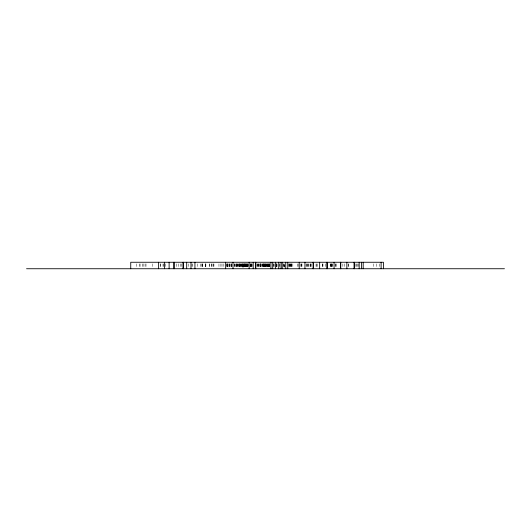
<?xml version="1.0" encoding="UTF-8"?>
<svg xmlns="http://www.w3.org/2000/svg" width="531" height="531" viewBox="0 0 531 531"><rect width="100%" height="100%" fill="white"/><g stroke="black" fill="none" stroke-linecap="round" stroke-linejoin="round"><path stroke-width="0.4" stroke-dasharray="2.65 1.99" d="M379.579 263.88L379.579 267.12M376.386 263.88L376.386 267.12M373.459 263.88L373.459 267.12M358.299 263.88L358.299 267.12M357.39 263.88L357.39 267.12M356.593 263.88L356.593 267.12M355.903 263.88L355.903 267.12M348.787 263.88L348.787 267.12M348.475 263.88L348.475 267.12M344.619 263.88L344.619 267.12M342.847 263.88L342.847 267.12M336.574 263.88L336.574 267.12M335.784 263.88L335.784 267.12M335.526 263.88L335.579 267.12M332.472 263.88L332.472 267.12M332.054 263.88L332.054 267.12M331.868 263.88L331.868 267.12M331.802 263.88L331.802 267.12M331.132 263.88L331.132 267.12M330.986 263.88L330.986 267.12M330.554 263.88L330.554 267.12M330.295 263.88L330.295 267.12M325.722 263.88L325.722 267.12M322.941 263.88L322.941 267.12M322.423 263.88L322.423 267.12M322.257 263.88L322.257 267.12M317.445 263.88L317.445 267.12M316.755 263.88L316.755 267.12M316.038 263.88L316.038 267.12M311.578 263.88L311.578 267.12M310.847 263.88L310.847 267.12M310.562 263.88L310.562 267.12M310.25 263.88L310.25 267.12M308.942 263.88L308.942 267.12M308.265 263.88L308.265 267.12M307.867 263.88L307.867 267.12M307.515 263.88L307.515 267.12M306.646 263.88L306.646 267.12M306.082 263.88L306.082 267.12M301.947 263.88L301.947 267.12M301.628 263.88L301.628 267.12M301.416 263.88L301.416 267.12M300.785 263.88L300.785 267.12M298.01 263.88L298.01 267.12M297.951 263.88L297.951 267.12M292.833 263.88L292.833 267.12M291.519 263.88L291.519 267.12M291.207 263.88L291.207 267.12M291.074 263.88L291.074 267.12M291.001 263.88L290.928 267.12M290.351 263.88L290.351 267.12M290.099 263.88L290.099 267.12M289.78 263.88L289.78 267.12M289.647 263.88L289.647 267.12M288.964 263.88L288.964 267.12M288.871 263.88L288.871 267.12M284.483 263.88L284.483 267.12M283.78 263.88L283.78 267.12M283.6 263.88L283.6 267.12M279.917 263.88L279.917 267.12M279.771 263.88L279.771 267.12M277.003 263.88L277.036 267.12M276.863 263.88L276.863 267.12M276.777 263.88L276.777 267.12M276.717 263.88L276.717 267.12M276.425 263.88L276.425 267.12M274.062 263.88L274.062 267.12M273.896 263.88L273.896 267.12M273.744 263.88L273.744 267.12M269.887 263.88L269.894 267.12M269.848 263.88L269.848 267.12M269.423 263.88L269.423 267.12M269.117 263.88L269.117 267.12M269.031 263.88L269.031 267.12M268.951 263.88L268.951 267.12M268.872 263.88L268.872 267.12M268.713 263.88L268.693 267.12M268.314 263.88L268.314 267.12M267.816 263.88L267.816 267.12M267.544 263.88L267.544 267.12M267.159 263.88L267.159 267.12M267.053 263.88L267.053 267.12M266.914 263.88L266.914 267.12M266.635 263.88L266.635 267.12M266.462 263.88L266.462 267.12M265.765 263.88L265.765 267.12M265.58 263.88L265.58 267.12M265.46 263.88L265.394 267.12M265.108 263.88L265.108 267.12M265.009 263.88L265.009 267.12M264.737 263.88L264.737 267.12M264.484 263.88L264.484 267.12M264.226 263.88L264.226 267.12M263.947 263.88L263.94 267.12M263.754 263.88L263.754 267.12M263.349 263.88L263.349 267.12M263.237 263.88L263.237 267.12M263.124 263.88L263.124 267.12M262.945 263.88L262.945 267.12M262.553 263.88L262.553 267.12M262.307 263.88L262.307 267.12M261.232 263.88L261.232 267.12M260.947 263.88L260.947 267.12M260.754 263.88L260.761 267.12M260.661 263.88L260.661 267.12M260.535 263.88L260.535 267.12M260.469 263.88L260.469 267.12M260.19 263.88L260.19 267.12M259.5 263.88L259.5 267.12M258.936 263.88L258.936 267.12M258.816 263.88L258.75 267.12M258.385 263.88L258.431 267.12M257.668 263.88L257.668 267.12M257.276 263.88L257.276 267.12M256.918 263.88L256.918 267.12M252.159 263.88L252.159 267.12M251.794 263.88L251.76 267.12M251.568 263.88L251.555 267.12M251.342 263.88L251.342 267.12M250.957 263.88L250.957 267.12M250.785 263.88L250.785 267.12M250.592 263.88L250.592 267.12M250.466 263.88L250.479 267.12M248.183 263.88L248.196 267.12M247.984 263.88L247.984 267.12M247.917 263.88L247.917 267.12M247.698 263.88L247.698 267.12M247.307 263.88L247.307 267.12M247.101 263.88L247.101 267.12M246.842 263.88L246.842 267.12M246.736 263.88L246.736 267.12M246.424 263.88L246.404 267.12M246.278 263.88L246.311 267.12M245.899 263.88L245.966 267.12M245.362 263.88L245.362 267.12M245.236 263.88L245.236 267.12M245.203 263.88L245.203 267.12M245.076 263.88L245.076 267.12M244.864 263.88L244.864 267.12M244.764 263.88L244.764 267.12M244.466 263.88L244.466 267.12M244.413 263.88L244.413 267.12M244.194 263.88L244.194 267.12M243.915 263.88L243.915 267.12M243.51 263.88L243.51 267.12M243.424 263.88L243.424 267.12M243.264 263.88L243.264 267.12M242.919 263.88L242.919 267.12M242.82 263.88L242.82 267.12M242.753 263.88L242.753 267.12M242.674 263.88L242.654 267.12M242.229 263.88L242.229 267.12M241.917 263.88L241.917 267.12M241.519 263.88L241.519 267.12M241.413 263.88L241.413 267.12M240.921 263.88L240.921 267.12M240.324 263.88L240.324 267.12M240.171 263.88L240.171 267.12M239.939 263.88L239.966 267.12M239.627 263.88L239.627 267.12M239.514 263.88L239.514 267.12M239.415 263.88L239.415 267.12M239.209 263.88L239.209 267.12M238.658 263.88L238.658 267.12M238.452 263.88L238.452 267.12M237.848 263.88L237.848 267.12M237.649 263.88L237.649 267.12M237.111 263.88L237.111 267.12M236.56 263.88L236.56 267.12M236.401 263.88L236.401 267.12M236.136 263.88L236.116 267.12M236.029 263.88L235.943 267.12M234.987 263.88L234.987 267.12M234.841 263.88L234.841 267.12M234.735 263.88L234.735 267.12M231.961 263.88L231.961 267.12M231.689 263.88L231.689 267.12M231.304 263.88L231.304 267.12M231.197 263.88L231.197 267.12M230.832 263.88L230.786 267.12M229.657 263.88L229.657 267.12M229.438 263.88L229.438 267.12M229.2 263.88L229.2 267.12M228.961 263.88L228.961 267.12M227.952 263.88L227.952 267.12M227.626 263.88L227.626 267.12M227.6 263.88L227.6 267.12M227.421 263.88L227.421 267.12M227.281 263.88L227.281 267.12M226.876 263.88L226.876 267.12M226.704 263.88L226.704 267.12M223.843 263.88L223.843 267.12M222.024 263.88L222.024 267.12M220.889 263.88L220.889 267.12M218.964 263.88L218.964 267.12M213.927 263.88L213.927 267.12M213.727 263.88L213.727 267.12M212.944 263.88L212.944 267.12M211.716 263.88L211.716 267.12M211.338 263.88L211.338 267.12M209.387 263.88L209.387 267.12M209.36 263.88L209.36 267.12M205.869 263.88L205.869 267.12M205.769 263.88L205.769 267.12M205.603 263.88L205.603 267.12M205.271 263.88L205.271 267.12M202.796 263.88L202.796 267.12M202.59 263.88L202.59 267.12M202.238 263.88L202.238 267.12M201.72 263.88L201.72 267.12M200.519 263.88L200.439 267.12M197.253 263.88L197.253 267.12M192.6 263.88L192.6 267.12M191.937 263.88L191.937 267.12M188.611 263.88L188.611 267.12M181.569 263.88L181.569 267.12M180.467 263.88L180.467 267.12M178.715 263.88L178.715 267.12M176.372 263.88L176.372 267.12M165.367 263.88L165.367 267.12M163.156 263.88L163.156 267.12M163.05 263.88L163.05 267.12M160.76 263.88L160.76 267.12M160.634 263.88L160.634 267.12M152.41 263.88L152.41 267.12M145.998 263.88L145.998 267.12M145.056 263.88L145.056 267.12M143.151 263.88L143.151 267.12M142.368 263.88L142.368 267.12M140.071 263.88L140.071 267.12M139.673 263.88L139.673 267.12M136.221 263.88L136.221 267.12M284.171 267.12L284.171 263.88L284.131 267.12M243.789 267.12L243.789 263.88L243.775 267.12M242.468 267.12L242.468 263.88L242.401 267.12"/><path stroke-width="0.8" d="M26.55 268.739L504.45 268.739M383.468 268.739L383.468 262.261L130.739 262.261L130.739 268.739M381.112 262.261L381.112 268.739M363.197 262.261L363.197 268.739M361.438 262.261L361.438 268.739M359.175 262.261L359.175 268.739M354.442 262.261L354.442 268.739M354.031 262.261L354.031 268.739M346.869 262.261L346.869 268.739M340.769 262.261L340.769 268.739M340.53 262.261L340.504 268.739M334.072 262.261L334.072 268.739M327.541 262.261L327.541 268.739M326.771 262.261L326.771 268.739M319.649 262.261L319.649 268.739M313.595 262.261L313.595 268.739M313.071 262.261L313.071 268.739M304.94 262.261L304.94 268.739M299.219 262.261L299.219 268.739M287.749 262.261L287.749 268.739M285.751 262.261L285.751 268.739M282.2 262.261L282.2 268.739M281.065 262.261L281.065 268.739M278.762 262.261L278.762 268.739M275.377 262.261L275.377 268.739M272.695 262.261L272.695 268.739M270.923 262.261L270.923 268.739M255.803 262.261L255.803 268.739M255.457 262.261L255.457 268.739M253.207 262.261L253.207 268.739M249.158 262.261L249.158 268.739M233.009 262.261L233.009 268.739M225.642 262.261L225.642 268.739M194.937 262.261L194.937 268.739M190.981 262.261L190.981 268.739M186.686 262.261L186.686 268.739M183.208 262.261L183.208 268.739M183.149 262.261L183.149 268.739M174.062 262.261L174.062 268.739M173.942 262.261L173.942 268.739M169.117 262.261L169.117 268.739M164.59 262.261L164.59 268.739M158.63 262.261L158.63 268.739"/></g></svg>
